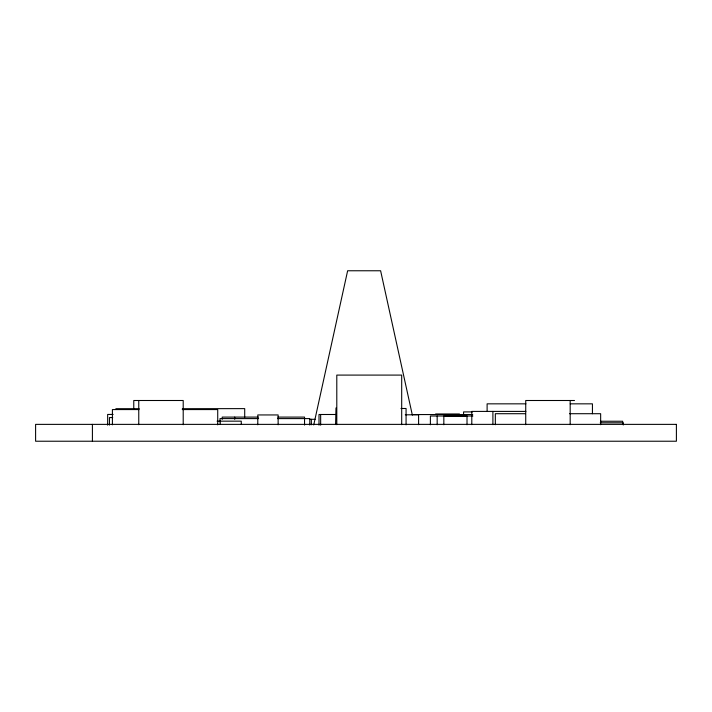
<?xml version="1.0" encoding="UTF-8"?>
<svg xmlns="http://www.w3.org/2000/svg" width="712" height="712" viewBox="0 0 712 712"><rect width="100%" height="100%" fill="white"/><g stroke="black" fill="none" stroke-linecap="round" stroke-linejoin="round"><path stroke-width="1.07" d="M313.734 424.939L347.634 270.765L380.617 270.765L412.364 415.167M574.522 400.5L525.732 400.5L525.732 424.717M525.919 403.838L487.115 403.838L487.115 411.536M570.259 403.838L592.437 403.838L592.437 413.734M335.993 407.932L335.592 424.583M400.981 408.483L406.071 408.483L406.071 424.859M115.851 408.697L139.134 408.697M182.37 408.697L244.706 408.626L244.706 417.321M139.009 409.569L112.407 409.569L112.407 424.85M182.245 409.569L217.721 409.569L217.721 424.85M525.883 411.411L471.798 411.411L471.798 424.663M472.465 411.901L463.574 411.901L463.574 415.158M525.269 413.708L495.338 413.708L495.338 424.717M569.618 413.708L600.652 413.708L600.652 424.717M435.611 413.975L459.463 413.975M113.146 414.437L107.654 414.437L107.654 425.153M335.957 414.491L319.003 414.491L319.003 425.18M413.156 414.562L472.741 414.562M405.279 414.802L418.603 414.802L418.603 424.708M472.884 416.013L430.386 416.013L430.386 424.788M258.385 417.099L222.206 417.099L222.206 419.297M277.831 417.099L304.54 417.099L304.54 425.064M112.736 417.579L109.443 417.579L109.443 425.1M258.607 418.594L220.026 418.594L220.026 421.833M277.502 418.594L309.782 418.594L309.782 425.064M309.693 419.306L315.14 419.306M217.062 421.157L241.261 421.157L241.261 424.325M600.697 421.246L622.671 421.246L622.671 424.575M600.243 422.803L623.294 422.803L623.294 424.975M570.178 400.5L570.178 424.717M492.9 411.411L492.9 424.663M467.01 424.761L467.01 415.977L443.834 415.977L443.834 424.761M437.168 416.013L437.168 424.788M401.693 424.69L401.693 375.091L336.794 375.091L336.794 424.69M320.658 414.491L320.658 425.18M311.349 419.306L311.349 424.788M278.134 424.797L278.134 414.945L257.788 414.945L257.788 424.797M234.711 417.099L234.711 419.297M220.159 421.157L220.159 424.325M183.207 424.717L183.207 400.5L133.767 400.5L133.767 409.311M138.76 400.5L138.76 424.717M92.409 424.37L92.409 441.226M676.4 424.37L35.6 424.37L35.6 441.226L676.4 441.226L676.4 424.37"/></g></svg>
